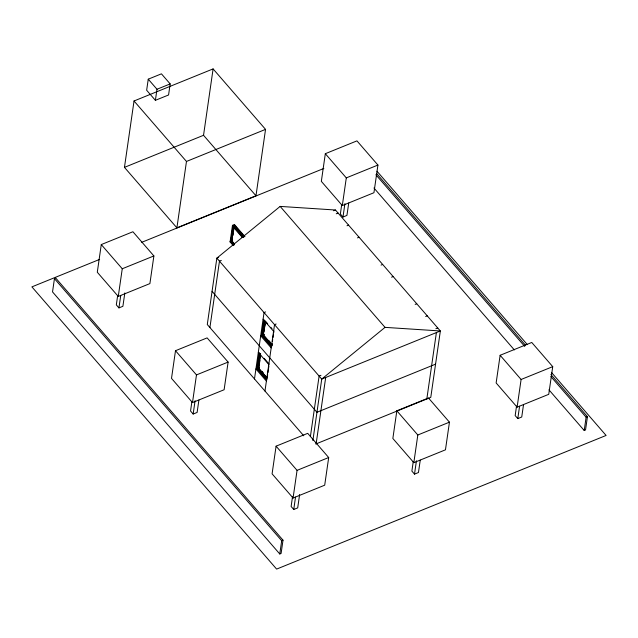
<?xml version="1.0" encoding="UTF-8"?>
<svg xmlns="http://www.w3.org/2000/svg" width="638" height="638" viewBox="0 0 638 638"><rect width="100%" height="100%" fill="white"/><g stroke="black" fill="none" stroke-linecap="round" stroke-linejoin="round"><path stroke-width="0.96" d="M54.445 278.639L52.531 291.917L279.779 553.983L281.095 553.449L283.009 540.171L55.761 278.104L54.445 278.639L281.693 540.705L279.779 553.983M101.275 244.577L97.295 272.243L118.269 296.431L149.898 283.599L153.886 255.942L132.911 231.746L101.275 244.577L122.257 268.765L118.269 296.431M124.458 167.371L134.028 100.979L213.1 68.904L265.544 129.378L255.974 195.77L176.901 227.846L124.458 167.371L203.538 135.296L213.1 68.904M148.247 79.176L146.652 90.245L155.393 100.318L168.576 94.974L170.171 83.913L161.43 73.833L148.247 79.176L156.988 89.256L155.393 100.318M117.695 295.338L116.323 304.876L118.939 307.899L122.895 306.296L124.825 292.938M118.939 307.899L120.734 295.498M176.901 227.846L186.471 161.454L134.028 100.979M175.498 350.717L171.51 378.382L192.493 402.57L224.121 389.746L228.109 362.081L207.127 337.885L175.498 350.717L196.48 374.913L192.493 402.57M191.918 401.477L190.547 411.016L193.162 414.038L197.118 412.435L198.904 400.034M193.162 414.038L195.092 400.688M209.91 327.541L219.472 261.149L221.314 260.408M233.173 245.494L230.087 241.938L232.479 225.342L234.457 224.536L244.944 236.634M233.691 227.192L231.634 241.507L234.146 244.41M233.827 227.136L231.761 241.451L234.282 244.354M232.296 239.521L232.575 237.607M232.846 235.701L233.125 233.795M233.54 230.932L233.811 229.018M244.234 236.586L234.361 225.198L234.457 224.536M254.482 378.948L264.052 312.556L265.631 311.918M259.203 352.654L256.907 368.589L266.78 379.977M263.845 320.412L261.692 335.397L271.557 346.777M259.73 353.261L257.529 368.533L259.506 367.727M264.507 320.061L262.306 335.333L264.284 334.535M260.511 353.843L258.446 368.158L267.258 378.318M265.161 321.6L263.231 334.958L272.043 345.118M260.647 353.787L258.581 368.102L266.764 377.536M265.288 321.544L263.366 334.91L272.171 345.07M259.116 366.172L259.387 364.258M259.666 362.352L259.937 360.446M260.352 357.583L260.631 355.669M263.669 334.591L263.765 333.929L261.787 334.727L271.652 346.115M264.172 331.066L264.451 329.152M264.722 327.246L265.137 324.383M264.969 391.046L274.539 324.654L276.118 324.008M267.242 377.505L267.649 374.642M267.928 372.736L268.893 366.053M271.748 346.219L272.163 343.356M272.434 341.45L272.713 339.536M272.984 337.63L273.399 334.767M273.678 332.861L273.949 330.947M276.079 446.169L272.091 473.835L293.073 498.023L324.702 485.191L328.69 457.526L307.707 433.338L276.079 446.169L297.061 470.358L293.073 498.023M325.324 153.702L321.337 181.359L342.311 205.556L373.94 192.724L377.927 165.059L356.953 140.87L325.324 153.702L346.298 177.89L342.311 205.556M292.499 496.93L291.127 506.468L293.743 509.491L297.699 507.888L299.621 494.53M293.743 509.491L295.53 497.09M341.737 204.455L340.365 213.993L342.989 217.024L346.936 215.413L348.731 203.012M310.387 436.591L319.112 376.061L320.954 375.311M342.989 217.024L344.911 203.666M312.867 440.595L321.735 379.084L385.025 327.366L440.348 330.97L430.778 397.362L315.842 443.984M316.121 443.873L325.691 377.481M396.844 410.808L392.856 438.473L413.831 462.662L445.46 449.83L449.447 422.173L428.473 397.976L396.844 410.808L417.818 434.996L413.831 462.662M413.257 461.569L411.885 471.107L414.509 474.13L418.464 472.527L420.251 460.126M414.509 474.13L416.431 460.78M426.822 398.965L436.392 332.573M500.128 355.286L496.141 382.952L517.115 407.148L548.744 394.316L552.731 366.651L531.757 342.462L500.128 355.286L521.102 379.482L517.115 407.148M516.541 406.047L515.169 415.585L517.793 418.608L521.74 417.005L523.527 404.604M517.793 418.608L519.579 406.215M550.873 374.514L587.446 416.686L585.532 429.964L584.217 430.498L586.123 417.22L550.865 376.556M218.69 257.385L216.856 258.127L321.735 379.084L440.348 330.97L335.46 210.014L280.146 206.409L216.856 258.127L207.286 324.519L303.76 435.778M156.988 89.256L170.171 83.913M186.471 161.454L265.544 129.378M99.624 259.403L31.9 286.869L276.621 569.096L606.1 435.451L551.431 372.401M141.724 242.32L323.849 168.448M122.257 268.765L153.886 255.942M346.298 177.89L377.927 165.059M234.361 225.198L232.384 226.004L242.257 237.384M234.888 225.804L232.91 226.61L230.709 241.882L232.687 241.076M232.16 240.47L230.182 241.276L233.883 245.542M230.087 241.938L232.065 241.14L233.915 243.269M242.344 237.495L244.322 236.69M333.626 210.763L335.46 210.014M336.25 213.786L338.084 213.036M346.992 225.772L348.571 225.134M357.479 237.87L359.066 237.232M381.077 265.089L382.664 264.443M391.565 277.179L393.152 276.541M263.861 334.511L260.703 335.795L271.19 347.893M196.48 374.913L228.109 362.081M258.98 367.121L257.002 367.927L266.875 379.307M259.084 367.711L255.918 368.987L266.405 381.085M415.163 304.398L416.75 303.752M425.658 316.496L427.237 315.85M435.882 328.69L437.724 327.948M435.563 364.162L316.95 412.276L212.071 291.327M297.061 470.358L328.69 457.526M521.102 379.482L552.731 366.651M417.818 434.996L449.447 422.173M281.693 540.705L283.009 540.171M586.123 417.22L587.446 416.686M376.994 171.239L527.347 344.632M376.524 173.44L525.409 345.142M375.862 174.732L524.747 346.434M373.948 188.011L514.34 349.919M548.951 389.834L584.217 430.498M280.146 206.409L385.025 327.366M203.538 135.296L255.974 195.77M233.963 226.179L243.405 237.065M233.835 226.235L243.269 237.121M232.479 225.342L242.966 237.432M265.217 320.882L267.689 323.729M270.775 327.286L272.003 328.706M263.095 319.199L273.582 331.289M268.598 340.285L270.456 342.415M264.14 358.349L269.076 364.043M258.31 352.391L268.797 364.489M261.971 371.348L263.199 372.767"/></g></svg>
